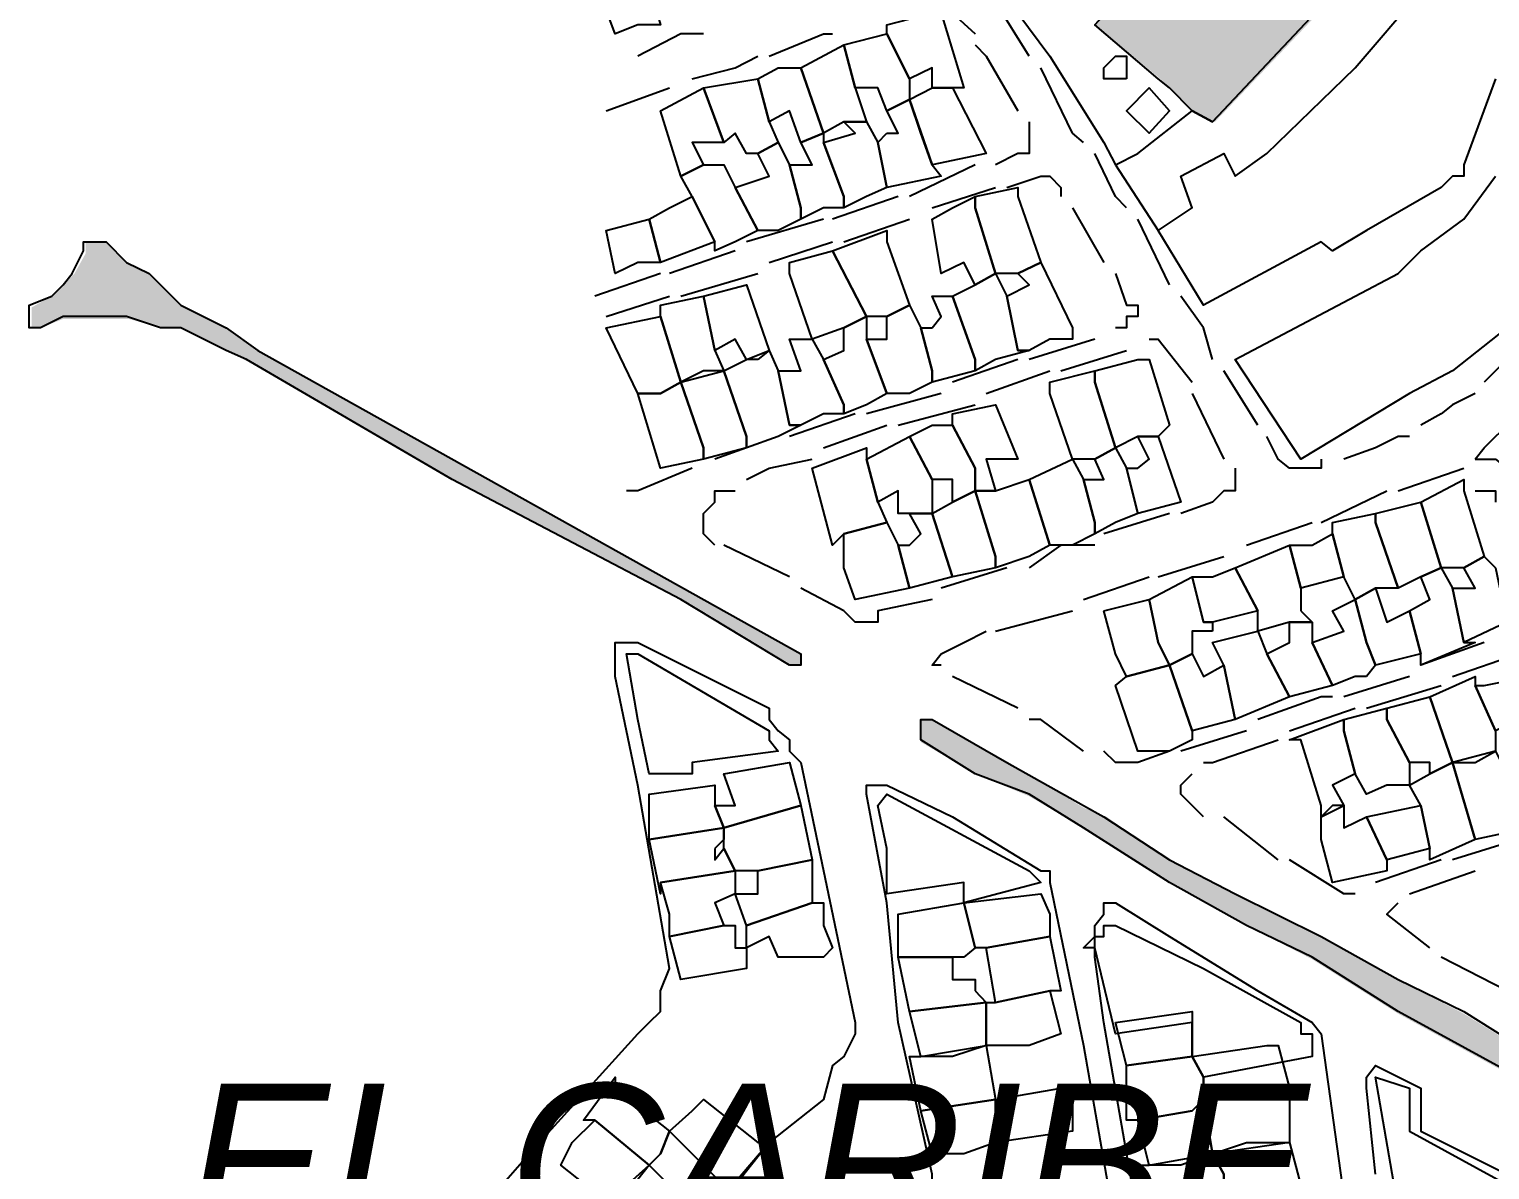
# Model space of a CAD drawing. Header units: millimetres. Extents: x -3588 to 75209, y -3737 to 38254.
# Drawn here: x 5440.9 to 5623.1, y 5169.8 to 5312.1 of the extents above; entities that cross this region are included whole.
import ezdxf

# ---------------------------------------------------------------- set-up
doc = ezdxf.new("R2010")
doc.units = ezdxf.units.MM
for name, color, linetype in [('H', 250, 'Continuous'), ('P', 253, 'Continuous'), ('T', 7, 'Continuous')]:
    doc.layers.add(name, color=color, linetype=linetype)

msp = doc.modelspace()

# ---------------------------------------------------------------- hatches: boundary and pattern name
at = {"layer": 'H', "linetype": 'Continuous'}
for points in [[(5607.697, 5326.191), (5610.514, 5323.375), (5588.781, 5300.506), (5585.948, 5301.914), (5583.419, 5304.458), (5581.995, 5305.867), (5573.817, 5312.636), (5595.55, 5335.794), (5607.697, 5326.191), (5607.697, 5326.191)], [(5537.121, 5232.762), (5535.984, 5232.762), (5522.445, 5240.94), (5493.927, 5255.615), (5468.241, 5270.579), (5465.424, 5271.987), (5462.591, 5273.411), (5460.047, 5274.82), (5457.23, 5274.82), (5453.277, 5275.94), (5449.052, 5275.94), (5445.099, 5275.94), (5442.267, 5274.82), (5441.146, 5274.82), (5441.146, 5275.94), (5441.146, 5277.364), (5443.675, 5278.772), (5445.099, 5280.181), (5446.508, 5281.589), (5447.916, 5284.134), (5447.916, 5285.542), (5449.052, 5285.542), (5450.461, 5285.542), (5453.277, 5282.725), (5455.822, 5281.589), (5458.638, 5278.772), (5460.047, 5277.364), (5465.424, 5274.82), (5469.377, 5271.987), (5537.121, 5234.17), (5537.121, 5232.762), (5537.121, 5232.762)], [(5645.514, 5171.788), (5636.2, 5175.741), (5626.597, 5181.102), (5611.65, 5189.28), (5600.911, 5196.065), (5592.734, 5200.29), (5583.419, 5205.652), (5572.409, 5212.437), (5565.623, 5216.39), (5558.854, 5219.207), (5552.084, 5223.16), (5552.084, 5224.568), (5552.084, 5225.976), (5553.492, 5225.976), (5563.095, 5220.615), (5572.409, 5214.966), (5575.225, 5213.845), (5583.419, 5208.196), (5591.325, 5204.243), (5602.32, 5198.882), (5611.65, 5193.521), (5619.828, 5189.28), (5630.838, 5182.51), (5637.608, 5178.557), (5648.346, 5173.196), (5655.116, 5168.955), (5661.886, 5165.002), (5676.849, 5156.824), (5683.619, 5151.463), (5688.996, 5148.63), (5692.949, 5144.677), (5698.582, 5141.861), (5706.488, 5139.316), (5714.682, 5135.091), (5721.451, 5133.667), (5722.86, 5133.667), (5728.221, 5131.138), (5735.007, 5129.714), (5741.776, 5128.306), (5752.787, 5125.777), (5766.342, 5122.944), (5779.881, 5120.128), (5781.017, 5118.991), (5781.017, 5117.583), (5778.473, 5117.583), (5756.74, 5121.536), (5748.546, 5124.353), (5741.776, 5125.777), (5735.007, 5125.777), (5726.813, 5128.306), (5720.043, 5131.138), (5714.682, 5133.667), (5709.321, 5135.091), (5702.535, 5137.908), (5695.765, 5141.861), (5688.996, 5146.102), (5678.257, 5152.871), (5665.838, 5159.641), (5660.477, 5162.185), (5655.116, 5166.426), (5645.514, 5171.788), (5645.514, 5171.788)]]:
    msp.add_hatch(color=256, dxfattribs=at).paths.add_polyline_path(points)

# ---------------------------------------------------------------- linework, layer by layer
at = {"layer": 'P'}
for points in [[(5613.058, 5335.794), (5604.864, 5339.747), (5600.911, 5341.155), (5596.686, 5343.972), (5592.734, 5345.396), (5591.325, 5346.516), (5587.372, 5347.925), (5585.948, 5345.396), (5584.54, 5342.563), (5581.723, 5339.747), (5579.178, 5337.202), (5576.362, 5332.961), (5571, 5327.6), (5568.168, 5323.647), (5567.048, 5322.239), (5564.215, 5320.83), (5562.807, 5318.286), (5564.215, 5314.061), (5568.168, 5308.699), (5574.937, 5297.961), (5576.362, 5295.144)], [(5608.817, 5325.071), (5610.226, 5323.647), (5588.493, 5300.506), (5585.948, 5301.914), (5583.131, 5304.747), (5581.723, 5305.867), (5573.817, 5312.636), (5595.262, 5335.794), (5607.697, 5326.191), (5608.817, 5325.071)], [(5576.362, 5295.144), (5579.178, 5296.553), (5585.948, 5301.914), (5588.493, 5300.506), (5610.226, 5323.647), (5607.697, 5326.191), (5613.058, 5335.794)], [(5516.796, 5312.636), (5513.963, 5311.516), (5511.435, 5318.286), (5513.963, 5319.422), (5513.963, 5320.83), (5516.796, 5322.239), (5519.613, 5312.636), (5516.796, 5312.636)], [(5553.492, 5316.877), (5554.613, 5316.877), (5554.613, 5315.469), (5556.037, 5314.061), (5558.854, 5311.516)], [(5565.623, 5308.699), (5561.398, 5315.469)], [(5623.781, 5305.867), (5619.828, 5295.144), (5619.828, 5293.736), (5618.419, 5293.736), (5617.011, 5292.312), (5607.697, 5286.95), (5603.456, 5284.422), (5602.048, 5285.542), (5587.372, 5277.636), (5581.723, 5286.95), (5585.948, 5289.783), (5584.54, 5293.736), (5589.901, 5296.553), (5591.325, 5293.736), (5595.262, 5296.553), (5604.864, 5305.867), (5606.273, 5307.275), (5614.467, 5316.877)], [(5547.843, 5311.516), (5547.843, 5312.636), (5553.492, 5314.061), (5554.613, 5314.061), (5557.445, 5304.747), (5556.037, 5304.747), (5553.492, 5304.747), (5553.492, 5307.275), (5550.676, 5305.867), (5547.843, 5311.516)], [(5524.974, 5311.516), (5522.157, 5311.516), (5516.796, 5308.699)], [(5533.168, 5308.699), (5539.937, 5311.516), (5541.074, 5311.516)], [(5543.89, 5304.747), (5545.299, 5300.506), (5542.482, 5300.506), (5539.937, 5299.097), (5537.121, 5307.275), (5542.482, 5310.108), (5543.89, 5304.747)], [(5550.676, 5305.867), (5550.676, 5303.322), (5547.843, 5301.914), (5546.723, 5304.747), (5543.89, 5304.747), (5542.482, 5310.108), (5547.843, 5311.516), (5550.676, 5305.867)], [(5558.854, 5310.108), (5560.262, 5308.699), (5564.215, 5301.914)], [(5523.565, 5305.867), (5528.927, 5307.275), (5531.759, 5308.699)], [(5577.77, 5305.867), (5576.362, 5305.867), (5574.937, 5305.867), (5574.937, 5307.275), (5576.362, 5308.699), (5577.77, 5308.699), (5577.77, 5307.275), (5577.77, 5305.867)], [(5534.288, 5307.275), (5537.121, 5307.275), (5539.937, 5299.097), (5537.121, 5297.961), (5535.712, 5301.914), (5533.168, 5300.506), (5531.759, 5305.867), (5534.288, 5307.275)], [(5571, 5299.097), (5567.048, 5307.275)], [(5512.843, 5301.914), (5520.749, 5304.747)], [(5526.398, 5297.961), (5523.565, 5297.961), (5524.974, 5295.144), (5522.157, 5293.736), (5519.613, 5301.914), (5524.974, 5304.747), (5527.518, 5297.961), (5526.398, 5297.961)], [(5533.168, 5300.506), (5534.288, 5297.961), (5531.759, 5296.553), (5530.351, 5296.553), (5528.927, 5299.097), (5527.518, 5297.961), (5524.974, 5304.747), (5531.759, 5305.867), (5533.168, 5300.506)], [(5552.084, 5299.097), (5550.676, 5303.322), (5553.492, 5304.747), (5556.037, 5304.747), (5560.262, 5296.553), (5553.492, 5295.144), (5552.084, 5299.097)], [(5580.587, 5304.747), (5577.77, 5301.914), (5580.587, 5299.097), (5583.131, 5301.914), (5580.587, 5304.747)], [(5547.843, 5299.097), (5549.251, 5299.097), (5547.843, 5301.914), (5550.676, 5303.322), (5553.492, 5295.144), (5554.613, 5293.736), (5547.843, 5292.312), (5546.723, 5297.961), (5547.843, 5299.097)], [(5539.937, 5289.783), (5537.121, 5288.375), (5537.121, 5289.783), (5535.712, 5295.144), (5538.529, 5295.144), (5537.121, 5297.961), (5539.937, 5299.097), (5539.937, 5297.961), (5542.482, 5291.191), (5542.482, 5289.783), (5539.937, 5289.783)], [(5545.299, 5291.191), (5542.482, 5289.783), (5542.482, 5291.191), (5539.937, 5297.961), (5543.89, 5299.097), (5542.482, 5300.506), (5545.299, 5300.506), (5546.723, 5297.961), (5547.843, 5292.312), (5545.299, 5291.191)], [(5565.623, 5300.506), (5565.623, 5299.097), (5565.623, 5297.961), (5565.623, 5296.553), (5564.215, 5296.553), (5561.398, 5295.144)], [(5572.409, 5297.961), (5571, 5299.097)], [(5534.288, 5286.95), (5531.759, 5286.95), (5528.927, 5292.312), (5533.168, 5293.736), (5531.759, 5296.553), (5534.288, 5297.961), (5535.712, 5295.144), (5537.121, 5289.783), (5537.121, 5288.375), (5534.288, 5286.95)], [(5577.77, 5289.783), (5576.362, 5291.191), (5573.817, 5296.553)], [(5528.927, 5285.542), (5526.398, 5284.422), (5526.398, 5285.542), (5523.565, 5291.191), (5522.157, 5293.736), (5524.974, 5295.144), (5527.518, 5295.144), (5528.927, 5292.312), (5531.759, 5286.95), (5528.927, 5285.542)], [(5558.854, 5295.144), (5550.676, 5291.191)], [(5562.807, 5292.312), (5567.048, 5293.736), (5568.168, 5293.736), (5569.576, 5292.312), (5569.576, 5291.191)], [(5576.362, 5295.144), (5581.723, 5286.95)], [(5625.189, 5274.82), (5618.419, 5269.458), (5613.058, 5266.626), (5599.503, 5258.448), (5591.325, 5270.867), (5606.273, 5278.772), (5611.65, 5281.589), (5614.467, 5284.422), (5619.828, 5288.375), (5623.781, 5293.736)], [(5553.492, 5289.783), (5561.398, 5292.312)], [(5564.215, 5281.589), (5561.398, 5281.589), (5558.854, 5289.783), (5558.854, 5291.191), (5564.215, 5292.312), (5564.215, 5291.191), (5567.048, 5282.997), (5564.215, 5281.589)], [(5520.749, 5289.783), (5523.565, 5291.191), (5526.398, 5285.542), (5519.613, 5282.997), (5518.204, 5288.375), (5520.749, 5289.783)], [(5549.251, 5291.191), (5541.074, 5288.375)], [(5556.037, 5289.783), (5558.854, 5291.191), (5558.854, 5289.783), (5561.398, 5281.589), (5558.854, 5280.181), (5557.445, 5282.997), (5554.613, 5281.589), (5553.492, 5288.375), (5556.037, 5289.783)], [(5516.796, 5282.997), (5513.963, 5281.589), (5512.843, 5286.95), (5518.204, 5288.375), (5519.613, 5282.997), (5516.796, 5282.997)], [(5539.937, 5288.375), (5530.351, 5285.542)], [(5542.482, 5285.542), (5550.676, 5288.375)], [(5571, 5289.783), (5574.937, 5282.997)], [(5583.131, 5280.181), (5579.178, 5288.375)], [(5547.843, 5276.228), (5545.299, 5276.228), (5541.074, 5284.422), (5547.843, 5286.95), (5547.843, 5285.542), (5550.676, 5277.636), (5547.843, 5276.228)], [(5535.712, 5232.762), (5522.157, 5240.94), (5493.639, 5255.903), (5467.953, 5270.867), (5465.424, 5271.987), (5462.591, 5273.411), (5459.775, 5274.82), (5457.23, 5274.82), (5452.989, 5276.228), (5449.052, 5276.228), (5445.099, 5276.228), (5442.267, 5274.82), (5440.858, 5274.82), (5440.858, 5276.228), (5440.858, 5277.636), (5443.675, 5278.772), (5445.099, 5280.181), (5446.22, 5281.589), (5447.628, 5284.422), (5447.628, 5285.542), (5449.052, 5285.542), (5450.461, 5285.542), (5452.989, 5282.997), (5455.822, 5281.589), (5458.638, 5278.772), (5459.775, 5277.636), (5465.424, 5274.82), (5469.377, 5271.987), (5537.121, 5234.17), (5537.121, 5232.762), (5535.712, 5232.762)], [(5528.927, 5284.422), (5520.749, 5281.589)], [(5533.168, 5282.997), (5541.074, 5285.542)], [(5542.482, 5274.82), (5538.529, 5273.411), (5535.712, 5281.589), (5535.712, 5282.997), (5541.074, 5284.422), (5545.299, 5276.228), (5542.482, 5274.82)], [(5568.168, 5273.411), (5565.623, 5271.987), (5564.215, 5271.987), (5562.807, 5278.772), (5565.623, 5280.181), (5564.215, 5281.589), (5567.048, 5282.997), (5571, 5274.82), (5571, 5273.411), (5568.168, 5273.411)], [(5519.613, 5281.589), (5511.435, 5278.772)], [(5522.157, 5278.772), (5531.759, 5281.589)], [(5561.398, 5270.867), (5558.854, 5269.458), (5558.854, 5270.867), (5556.037, 5278.772), (5558.854, 5280.181), (5561.398, 5281.589), (5562.807, 5278.772), (5564.215, 5271.987), (5565.623, 5271.987), (5561.398, 5270.867)], [(5576.362, 5281.589), (5577.77, 5277.636), (5579.178, 5277.636), (5579.178, 5276.228), (5577.77, 5276.228), (5577.77, 5274.82), (5576.362, 5274.82)], [(5531.759, 5270.867), (5530.351, 5270.867), (5528.927, 5273.411), (5526.398, 5271.987), (5524.974, 5278.772), (5530.351, 5280.181), (5533.168, 5271.987), (5531.759, 5270.867)], [(5512.843, 5276.228), (5520.749, 5278.772)], [(5524.974, 5269.458), (5522.157, 5268.05), (5519.613, 5276.228), (5519.613, 5277.636), (5524.974, 5278.772), (5526.398, 5271.987), (5527.518, 5269.458), (5524.974, 5269.458)], [(5550.676, 5266.626), (5547.843, 5266.626), (5545.299, 5273.411), (5547.843, 5273.411), (5547.843, 5276.228), (5550.676, 5277.636), (5552.084, 5274.82), (5553.492, 5269.458), (5553.492, 5268.05), (5550.676, 5266.626)], [(5553.492, 5274.82), (5554.613, 5276.228), (5553.492, 5278.772), (5556.037, 5278.772), (5558.854, 5270.867), (5558.854, 5269.458), (5553.492, 5268.05), (5553.492, 5269.458), (5552.084, 5274.82), (5553.492, 5274.82)], [(5588.493, 5270.867), (5587.372, 5274.82), (5584.54, 5278.772)], [(5519.613, 5266.626), (5516.796, 5266.626), (5512.843, 5274.82), (5519.613, 5276.228), (5522.157, 5268.05), (5519.613, 5266.626)], [(5545.299, 5265.217), (5542.482, 5264.097), (5542.482, 5265.217), (5539.937, 5270.867), (5542.482, 5271.987), (5542.482, 5274.82), (5545.299, 5276.228), (5545.299, 5273.411), (5547.843, 5266.626), (5545.299, 5265.217)], [(5539.937, 5264.097), (5537.121, 5262.673), (5535.712, 5262.673), (5534.288, 5269.458), (5537.121, 5269.458), (5535.712, 5273.411), (5538.529, 5273.411), (5539.937, 5270.867), (5542.482, 5265.217), (5542.482, 5264.097), (5539.937, 5264.097)], [(5573.817, 5273.411), (5565.623, 5270.867)], [(5580.587, 5273.411), (5581.723, 5273.411), (5585.948, 5268.05)], [(5629.142, 5274.82), (5625.189, 5270.867), (5622.372, 5268.05)], [(5534.288, 5261.264), (5530.351, 5259.856), (5530.351, 5261.264), (5527.518, 5269.458), (5530.351, 5270.867), (5533.168, 5271.987), (5534.288, 5269.458), (5535.712, 5262.673), (5537.121, 5262.673), (5534.288, 5261.264)], [(5569.576, 5269.458), (5577.77, 5271.987)], [(5564.215, 5270.867), (5556.037, 5268.05)], [(5579.178, 5261.264), (5576.362, 5259.856), (5573.817, 5268.05), (5573.817, 5269.458), (5579.178, 5270.867), (5580.587, 5270.867), (5583.131, 5262.673), (5581.723, 5261.264), (5579.178, 5261.264)], [(5519.613, 5266.626), (5522.157, 5268.05), (5524.974, 5259.856), (5524.974, 5258.448), (5519.613, 5257.312), (5516.796, 5266.626), (5519.613, 5266.626)], [(5524.974, 5259.856), (5522.157, 5268.05), (5527.518, 5269.458), (5530.351, 5261.264), (5530.351, 5259.856), (5524.974, 5258.448), (5524.974, 5259.856)], [(5560.262, 5266.626), (5568.168, 5269.458)], [(5573.817, 5258.448), (5571, 5258.448), (5568.168, 5266.626), (5568.168, 5268.05), (5573.817, 5269.458), (5573.817, 5268.05), (5576.362, 5259.856), (5573.817, 5258.448)], [(5594.142, 5262.673), (5589.901, 5269.458)], [(5554.613, 5266.626), (5545.299, 5264.097)], [(5585.948, 5266.626), (5589.901, 5258.448)], [(5621.236, 5266.626), (5618.419, 5265.217), (5617.011, 5264.097), (5614.467, 5262.673)], [(5549.251, 5262.673), (5558.854, 5265.217)], [(5560.262, 5254.495), (5558.854, 5254.495), (5558.854, 5257.312), (5556.037, 5262.673), (5556.037, 5264.097), (5561.398, 5265.217), (5564.215, 5258.448), (5560.262, 5258.448), (5561.398, 5254.495), (5560.262, 5254.495)], [(5621.236, 5258.448), (5622.372, 5259.856), (5623.781, 5261.264), (5628.022, 5265.217)], [(5543.89, 5264.097), (5535.712, 5261.264)], [(5539.937, 5259.856), (5547.843, 5262.673)], [(5553.492, 5262.673), (5556.037, 5262.673), (5558.854, 5257.312), (5558.854, 5254.495), (5556.037, 5253.087), (5556.037, 5255.903), (5553.492, 5255.903), (5550.676, 5261.264), (5553.492, 5262.673)], [(5534.288, 5261.264), (5526.398, 5258.448)], [(5553.492, 5255.903), (5553.492, 5251.662), (5550.676, 5251.662), (5549.251, 5251.662), (5549.251, 5254.495), (5546.723, 5253.087), (5545.299, 5258.448), (5550.676, 5261.264), (5553.492, 5255.903)], [(5579.178, 5257.312), (5580.587, 5258.448), (5579.178, 5261.264), (5581.723, 5261.264), (5584.54, 5253.087), (5579.178, 5251.662), (5577.77, 5257.312), (5579.178, 5257.312)], [(5602.048, 5258.448), (5602.048, 5257.312), (5600.911, 5257.312), (5599.503, 5257.312), (5598.095, 5257.312), (5596.686, 5258.448), (5595.262, 5261.264)], [(5613.058, 5261.264), (5611.65, 5261.264), (5608.817, 5259.856), (5604.864, 5258.448)], [(5542.482, 5249.134), (5541.074, 5247.725), (5538.529, 5257.312), (5545.299, 5259.856), (5545.299, 5258.448), (5546.723, 5253.087), (5547.843, 5250.542), (5542.482, 5249.134)], [(5576.362, 5250.542), (5573.817, 5249.134), (5573.817, 5250.542), (5572.409, 5255.903), (5574.937, 5255.903), (5573.817, 5258.448), (5576.362, 5259.856), (5577.77, 5257.312), (5579.178, 5251.662), (5576.362, 5250.542)], [(5523.565, 5257.312), (5516.796, 5254.495), (5515.388, 5254.495)], [(5530.351, 5255.903), (5533.168, 5257.312), (5538.529, 5258.448)], [(5571, 5247.725), (5568.168, 5247.725), (5565.623, 5255.903), (5571, 5258.448), (5572.409, 5255.903), (5573.817, 5250.542), (5573.817, 5249.134), (5571, 5247.725)], [(5591.325, 5257.312), (5591.325, 5255.903), (5591.325, 5254.495), (5589.901, 5254.495), (5588.493, 5253.087), (5584.54, 5251.662)], [(5611.65, 5254.495), (5619.828, 5257.312)], [(5621.236, 5258.448), (5623.781, 5258.448), (5625.189, 5257.312), (5625.189, 5255.903), (5625.189, 5254.495)], [(5565.623, 5246.301), (5561.398, 5244.893), (5561.398, 5246.301), (5558.854, 5254.495), (5561.398, 5254.495), (5565.623, 5255.903), (5568.168, 5247.725), (5565.623, 5246.301)], [(5617.011, 5244.893), (5614.467, 5253.087), (5619.828, 5255.903), (5619.828, 5254.495), (5622.372, 5246.301), (5619.828, 5244.893), (5617.011, 5244.893)], [(5526.398, 5247.725), (5524.974, 5249.134), (5524.974, 5250.542), (5524.974, 5251.662), (5526.398, 5253.087), (5526.398, 5254.495), (5527.518, 5254.495), (5528.927, 5254.495)], [(5556.037, 5243.772), (5553.492, 5251.662), (5556.037, 5253.087), (5558.854, 5254.495), (5561.398, 5246.301), (5561.398, 5244.893), (5556.037, 5243.772)], [(5602.048, 5250.542), (5610.226, 5254.495)], [(5621.236, 5254.495), (5622.372, 5254.495), (5623.781, 5254.495), (5623.781, 5253.087)], [(5550.676, 5247.725), (5552.084, 5249.134), (5550.676, 5251.662), (5553.492, 5251.662), (5556.037, 5243.772), (5550.676, 5242.348), (5549.251, 5247.725), (5550.676, 5247.725)], [(5583.131, 5251.662), (5574.937, 5249.134)], [(5608.817, 5242.348), (5606.273, 5240.94), (5604.864, 5243.772), (5603.456, 5249.134), (5603.456, 5250.542), (5608.817, 5251.662), (5608.817, 5250.542), (5611.65, 5242.348), (5608.817, 5242.348)], [(5611.65, 5242.348), (5608.817, 5250.542), (5608.817, 5251.662), (5614.467, 5253.087), (5617.011, 5244.893), (5614.467, 5243.772), (5611.65, 5242.348)], [(5549.251, 5247.725), (5550.676, 5242.348), (5543.89, 5240.94), (5542.482, 5244.893), (5542.482, 5249.134), (5547.843, 5250.542), (5549.251, 5247.725)], [(5592.734, 5247.725), (5600.911, 5250.542)], [(5600.911, 5247.725), (5603.456, 5249.134), (5604.864, 5243.772), (5599.503, 5242.348), (5598.095, 5247.725), (5600.911, 5247.725)], [(5535.712, 5243.772), (5527.518, 5247.725)], [(5573.817, 5247.725), (5569.576, 5247.725), (5565.623, 5244.893)], [(5581.723, 5243.772), (5589.901, 5246.301)], [(5599.503, 5239.531), (5600.911, 5238.123), (5598.095, 5238.123), (5594.142, 5236.987), (5594.142, 5239.531), (5591.325, 5244.893), (5598.095, 5247.725), (5599.503, 5242.348), (5599.503, 5239.531)], [(5619.828, 5242.348), (5621.236, 5242.348), (5619.828, 5244.893), (5622.372, 5246.301), (5623.781, 5244.893), (5625.189, 5238.123), (5619.828, 5235.578), (5618.419, 5242.348), (5619.828, 5242.348)], [(5562.807, 5244.893), (5554.613, 5242.348)], [(5588.493, 5243.772), (5591.325, 5244.893), (5594.142, 5239.531), (5588.493, 5238.123), (5587.372, 5238.123), (5585.948, 5243.772), (5588.493, 5243.772)], [(5614.467, 5234.17), (5613.058, 5239.531), (5615.587, 5240.94), (5614.467, 5243.772), (5617.011, 5244.893), (5618.419, 5242.348), (5619.828, 5235.578), (5621.236, 5235.578), (5614.467, 5232.762), (5614.467, 5234.17)], [(5572.409, 5240.94), (5580.587, 5243.772)], [(5588.493, 5236.987), (5585.948, 5236.987), (5585.948, 5234.17), (5583.131, 5232.762), (5581.723, 5235.578), (5580.587, 5240.94), (5585.948, 5243.772), (5587.372, 5238.123), (5588.493, 5238.123), (5588.493, 5236.987)], [(5545.299, 5238.123), (5543.89, 5238.123), (5542.482, 5239.531), (5537.121, 5242.348)], [(5553.492, 5240.94), (5546.723, 5239.531), (5546.723, 5238.123), (5545.299, 5238.123)], [(5574.937, 5239.531), (5580.587, 5240.94), (5581.723, 5235.578), (5583.131, 5232.762), (5577.77, 5231.337), (5576.362, 5234.17), (5574.937, 5239.531)], [(5607.697, 5231.337), (5606.273, 5231.337), (5603.456, 5230.217), (5600.911, 5235.578), (5604.864, 5236.987), (5603.456, 5239.531), (5606.273, 5240.94), (5607.697, 5235.578), (5608.817, 5232.762), (5607.697, 5231.337)], [(5613.058, 5239.531), (5614.467, 5234.17), (5608.817, 5232.762), (5607.697, 5235.578), (5606.273, 5240.94), (5608.817, 5242.348), (5610.226, 5238.123), (5613.058, 5239.531)], [(5561.398, 5236.987), (5571, 5239.531)], [(5554.613, 5232.762), (5553.492, 5232.762), (5554.613, 5234.17), (5557.445, 5235.578), (5560.262, 5236.987)], [(5595.262, 5234.17), (5598.095, 5228.809), (5591.325, 5225.976), (5589.901, 5232.762), (5588.493, 5235.578), (5594.142, 5236.987), (5595.262, 5234.17)], [(5600.911, 5235.578), (5603.456, 5230.217), (5598.095, 5228.809), (5595.262, 5234.17), (5598.095, 5235.578), (5598.095, 5238.123), (5600.911, 5238.123), (5600.911, 5235.578)], [(5495.063, 5162.474), (5503.241, 5171.788), (5516.796, 5186.751), (5518.204, 5188.159), (5519.613, 5189.568), (5519.613, 5190.688), (5519.613, 5192.112), (5520.749, 5194.929), (5516.796, 5217.798), (5513.963, 5231.337), (5513.963, 5234.17), (5513.963, 5235.578), (5515.388, 5235.578), (5516.796, 5235.578), (5519.613, 5234.17), (5533.168, 5227.401), (5533.168, 5225.976), (5534.288, 5224.568), (5535.712, 5223.448), (5535.712, 5222.023), (5537.121, 5220.615), (5539.937, 5207.076), (5543.89, 5188.159), (5543.89, 5186.751), (5542.482, 5183.918), (5541.074, 5182.798), (5539.937, 5178.557), (5533.168, 5173.196), (5524.974, 5163.594)], [(5622.372, 5235.578), (5614.467, 5232.762)], [(5516.796, 5225.976), (5515.388, 5234.17), (5516.796, 5234.17), (5533.168, 5224.568), (5533.168, 5223.448), (5534.288, 5222.023), (5523.565, 5220.615), (5523.565, 5219.207), (5518.204, 5219.207), (5516.796, 5225.976)], [(5583.131, 5232.762), (5585.948, 5234.17), (5587.372, 5231.337), (5589.901, 5232.762), (5591.325, 5225.976), (5585.948, 5224.568), (5583.131, 5232.762)], [(5618.419, 5231.337), (5626.597, 5234.17)], [(5583.131, 5222.023), (5579.178, 5222.023), (5576.362, 5230.217), (5577.77, 5231.337), (5583.131, 5232.762), (5585.948, 5224.568), (5585.948, 5223.448), (5583.131, 5222.023)], [(5564.215, 5227.401), (5556.037, 5231.337)], [(5613.058, 5231.337), (5604.864, 5228.809)], [(5607.697, 5227.401), (5617.011, 5230.217)], [(5615.587, 5228.809), (5621.236, 5231.337), (5621.236, 5230.217), (5623.781, 5224.568), (5623.781, 5222.023), (5618.419, 5220.615), (5615.587, 5228.809)], [(5629.142, 5225.976), (5630.55, 5224.568), (5626.597, 5223.448), (5626.597, 5225.976), (5623.781, 5224.568), (5621.236, 5230.217), (5622.372, 5230.217), (5628.022, 5231.337), (5629.142, 5225.976)], [(5603.456, 5228.809), (5602.048, 5228.809), (5594.142, 5225.976)], [(5615.587, 5228.809), (5618.419, 5220.615), (5615.587, 5219.207), (5615.587, 5220.615), (5613.058, 5220.615), (5610.226, 5225.976), (5610.226, 5227.401), (5615.587, 5228.809)], [(5598.095, 5224.568), (5606.273, 5227.401)], [(5610.226, 5217.798), (5607.697, 5216.662), (5606.273, 5219.207), (5604.864, 5224.568), (5604.864, 5225.976), (5610.226, 5227.401), (5610.226, 5225.976), (5613.058, 5220.615), (5613.058, 5217.798), (5610.226, 5217.798)], [(5626.597, 5181.374), (5611.65, 5189.568), (5600.911, 5196.337), (5592.734, 5200.29), (5583.131, 5205.652), (5572.409, 5212.437), (5565.623, 5216.662), (5558.854, 5219.207), (5552.084, 5223.448), (5552.084, 5224.568), (5552.084, 5225.976), (5553.492, 5225.976), (5562.807, 5220.615), (5572.409, 5215.254), (5574.937, 5213.845), (5583.131, 5208.484), (5591.325, 5204.243), (5602.048, 5198.882), (5611.65, 5193.521), (5619.828, 5189.568), (5630.55, 5182.798)], [(5572.409, 5222.023), (5567.048, 5225.976), (5565.623, 5225.976)], [(5592.734, 5224.568), (5584.54, 5222.023)], [(5603.456, 5215.254), (5602.048, 5213.845), (5602.048, 5215.254), (5599.503, 5223.448), (5598.095, 5223.448), (5604.864, 5225.976), (5604.864, 5224.568), (5606.273, 5219.207), (5603.456, 5217.798), (5604.864, 5215.254), (5603.456, 5215.254)], [(5587.372, 5220.615), (5588.493, 5220.615), (5596.686, 5223.448)], [(5527.518, 5215.254), (5528.927, 5215.254), (5527.518, 5219.207), (5535.712, 5220.615), (5537.121, 5215.254), (5527.518, 5212.437), (5526.398, 5215.254), (5527.518, 5215.254)], [(5583.131, 5222.023), (5579.178, 5220.615), (5577.77, 5220.615), (5576.362, 5220.615), (5574.937, 5222.023)], [(5615.587, 5209.893), (5614.467, 5215.254), (5613.058, 5217.798), (5615.587, 5219.207), (5618.419, 5220.615), (5621.236, 5211.013), (5615.587, 5208.484), (5615.587, 5209.893)], [(5621.236, 5220.615), (5623.781, 5222.023), (5625.189, 5219.207), (5628.022, 5213.845), (5628.022, 5212.437), (5621.236, 5211.013), (5618.419, 5220.615), (5621.236, 5220.615)], [(5587.372, 5213.845), (5584.54, 5216.662), (5584.54, 5217.798), (5585.948, 5219.207)], [(5526.398, 5215.254), (5527.518, 5212.437), (5518.204, 5211.013), (5518.204, 5216.662), (5526.398, 5217.798), (5526.398, 5215.254)], [(5574.937, 5156.824), (5562.807, 5163.594), (5554.613, 5166.426), (5553.492, 5167.835), (5553.492, 5169.243), (5549.251, 5188.159), (5547.843, 5203.123), (5545.299, 5216.662), (5545.299, 5217.798), (5546.723, 5217.798), (5547.843, 5217.798), (5556.037, 5213.845), (5567.048, 5207.076), (5568.168, 5207.076), (5568.168, 5205.652), (5572.409, 5185.327), (5576.362, 5162.474), (5576.362, 5159.641), (5576.362, 5158.233), (5576.362, 5156.824), (5574.937, 5156.824)], [(5531.759, 5207.076), (5528.927, 5207.076), (5527.518, 5209.893), (5527.518, 5211.013), (5527.518, 5212.437), (5537.121, 5215.254), (5538.529, 5208.484), (5531.759, 5207.076)], [(5547.843, 5209.893), (5546.723, 5215.254), (5547.843, 5216.662), (5565.623, 5207.076), (5567.048, 5205.652), (5557.445, 5203.123), (5557.445, 5205.652), (5547.843, 5204.243), (5547.843, 5209.893)], [(5604.864, 5213.845), (5604.864, 5212.437), (5607.697, 5213.845), (5610.226, 5208.484), (5610.226, 5207.076), (5603.456, 5205.652), (5602.048, 5211.013), (5602.048, 5213.845), (5604.864, 5215.254), (5604.864, 5213.845)], [(5615.587, 5209.893), (5610.226, 5208.484), (5607.697, 5213.845), (5614.467, 5215.254), (5615.587, 5209.893)], [(5596.686, 5208.484), (5589.901, 5213.845)], [(5526.398, 5209.893), (5526.398, 5208.484), (5527.518, 5209.893), (5528.927, 5207.076), (5519.613, 5205.652), (5519.613, 5204.243), (5518.204, 5211.013), (5527.518, 5212.437), (5527.518, 5211.013), (5526.398, 5209.893)], [(5626.597, 5211.013), (5618.419, 5208.484)], [(5538.529, 5203.123), (5530.351, 5200.29), (5528.927, 5204.243), (5531.759, 5204.243), (5531.759, 5207.076), (5538.529, 5208.484), (5538.529, 5203.123)], [(5606.273, 5204.243), (5604.864, 5204.243), (5598.095, 5208.484)], [(5617.011, 5208.484), (5608.817, 5205.652)], [(5520.749, 5201.699), (5519.613, 5205.652), (5528.927, 5207.076), (5528.927, 5204.243), (5526.398, 5203.123), (5527.518, 5200.29), (5520.749, 5198.882), (5520.749, 5201.699)], [(5613.058, 5204.243), (5621.236, 5207.076)], [(5568.168, 5201.699), (5568.168, 5198.882), (5560.262, 5197.474), (5558.854, 5197.474), (5557.445, 5203.123), (5567.048, 5204.243), (5568.168, 5201.699)], [(5539.937, 5200.29), (5541.074, 5197.474), (5539.937, 5196.337), (5534.288, 5196.337), (5533.168, 5198.882), (5530.351, 5197.474), (5530.351, 5200.29), (5538.529, 5203.123), (5539.937, 5203.123), (5539.937, 5200.29)], [(5557.445, 5196.337), (5556.037, 5196.337), (5549.251, 5196.337), (5549.251, 5201.699), (5557.445, 5203.123), (5558.854, 5197.474), (5557.445, 5196.337)], [(5580.587, 5155.688), (5574.937, 5188.159), (5573.817, 5196.337), (5573.817, 5197.474), (5572.409, 5197.474), (5573.817, 5198.882), (5573.817, 5200.29), (5574.937, 5201.699), (5574.937, 5203.123), (5576.362, 5203.123), (5583.131, 5198.882), (5594.142, 5192.112), (5600.911, 5188.159), (5602.048, 5186.751), (5604.864, 5166.426)], [(5615.587, 5197.474), (5610.226, 5201.699), (5611.65, 5203.123)], [(5530.351, 5196.337), (5530.351, 5194.929), (5522.157, 5193.521), (5520.749, 5198.882), (5527.518, 5200.29), (5528.927, 5200.29), (5528.927, 5197.474), (5530.351, 5197.474), (5530.351, 5196.337)], [(5568.168, 5198.882), (5569.576, 5192.112), (5568.168, 5192.112), (5561.398, 5190.688), (5560.262, 5197.474), (5568.168, 5198.882)], [(5585.948, 5183.918), (5585.948, 5188.159), (5576.362, 5186.751), (5573.817, 5197.474), (5573.817, 5198.882), (5574.937, 5198.882), (5574.937, 5200.29), (5576.362, 5200.29), (5587.372, 5194.929), (5599.503, 5188.159), (5599.503, 5186.751), (5600.911, 5186.751), (5600.911, 5185.327), (5600.911, 5183.918), (5587.372, 5181.374), (5585.948, 5183.918)], [(5558.854, 5192.112), (5560.262, 5190.688), (5550.676, 5189.568), (5549.251, 5196.337), (5556.037, 5196.337), (5556.037, 5193.521), (5558.854, 5193.521), (5558.854, 5192.112)], [(5625.189, 5192.112), (5617.011, 5196.337)], [(5565.623, 5185.327), (5560.262, 5185.327), (5560.262, 5190.688), (5561.398, 5190.688), (5568.168, 5192.112), (5569.576, 5186.751), (5565.623, 5185.327)], [(5556.037, 5183.918), (5552.084, 5183.918), (5550.676, 5189.568), (5560.262, 5190.688), (5560.262, 5185.327), (5556.037, 5183.918)], [(5576.362, 5188.159), (5585.948, 5189.568), (5585.948, 5183.918), (5577.77, 5182.798), (5576.362, 5188.159)], [(5552.084, 5177.149), (5550.676, 5183.918), (5552.084, 5183.918), (5560.262, 5185.327), (5561.398, 5178.557), (5552.084, 5177.149)], [(5595.262, 5185.327), (5596.686, 5185.327), (5598.095, 5179.966), (5596.686, 5179.966), (5587.372, 5178.557), (5587.372, 5181.374), (5585.948, 5183.918), (5595.262, 5185.327)], [(5577.77, 5182.798), (5585.948, 5183.918), (5587.372, 5181.374), (5587.372, 5178.557), (5585.948, 5177.149), (5579.178, 5176.013), (5577.77, 5176.013), (5577.77, 5182.798)], [(5608.817, 5169.243), (5607.697, 5179.966), (5607.697, 5181.374), (5608.817, 5182.798), (5614.467, 5179.966), (5614.467, 5178.557), (5614.467, 5176.013), (5614.467, 5174.604), (5625.189, 5169.243)], [(5519.613, 5171.788), (5518.204, 5170.363), (5511.435, 5176.013), (5510.026, 5176.013), (5513.963, 5181.374), (5513.963, 5179.966), (5520.749, 5174.604), (5519.613, 5171.788)], [(5619.828, 5165.002), (5613.058, 5163.594), (5611.65, 5165.002), (5608.817, 5181.374), (5613.058, 5179.966), (5613.058, 5174.604), (5628.022, 5166.426), (5619.828, 5165.002)], [(5571, 5177.149), (5571, 5174.604), (5561.398, 5173.196), (5561.398, 5178.557), (5569.576, 5179.966), (5571, 5179.966), (5571, 5177.149)], [(5596.686, 5179.966), (5598.095, 5179.966), (5598.095, 5173.196), (5588.493, 5171.788), (5587.372, 5178.557), (5596.686, 5179.966)], [(5523.565, 5177.149), (5524.974, 5178.557), (5531.759, 5173.196), (5533.168, 5173.196), (5528.927, 5167.835), (5527.518, 5167.835), (5522.157, 5173.196), (5520.749, 5174.604), (5523.565, 5177.149)], [(5557.445, 5171.788), (5553.492, 5171.788), (5552.084, 5177.149), (5561.398, 5178.557), (5561.398, 5173.196), (5557.445, 5171.788)], [(5584.54, 5170.363), (5580.587, 5170.363), (5579.178, 5176.013), (5585.948, 5177.149), (5587.372, 5178.557), (5588.493, 5171.788), (5584.54, 5170.363)], [(5508.602, 5173.196), (5511.435, 5176.013), (5518.204, 5170.363), (5513.963, 5165.002), (5507.194, 5170.363), (5508.602, 5173.196)], [(5524.974, 5163.594), (5518.204, 5170.363), (5519.613, 5171.788), (5520.749, 5174.604), (5522.157, 5173.196), (5527.518, 5167.835), (5528.927, 5167.835), (5524.974, 5163.594)], [(5592.734, 5173.196), (5598.095, 5173.196), (5599.503, 5167.835), (5589.901, 5166.426), (5589.901, 5169.243), (5588.493, 5171.788), (5592.734, 5173.196)], [(5580.587, 5165.002), (5579.178, 5170.363), (5580.587, 5170.363), (5588.493, 5171.788), (5589.901, 5169.243), (5589.901, 5166.426), (5587.372, 5166.426), (5580.587, 5165.002)], [(5515.388, 5167.835), (5518.204, 5170.363), (5524.974, 5163.594), (5520.749, 5158.233), (5520.749, 5159.641), (5513.963, 5165.002), (5515.388, 5167.835)]]:
    msp.add_lwpolyline(points, dxfattribs=at)

# ---------------------------------------------------------------- texts
at = {"layer": 'T', "insert": (5460.383, 5180.542), "char_height": 19.20446, "attachment_point": 1}
msp.add_mtext('{\\fArial|b0|i1|c0|p18;EL CARIBE}', dxfattribs=at)

doc.saveas('drawing.dxf')
